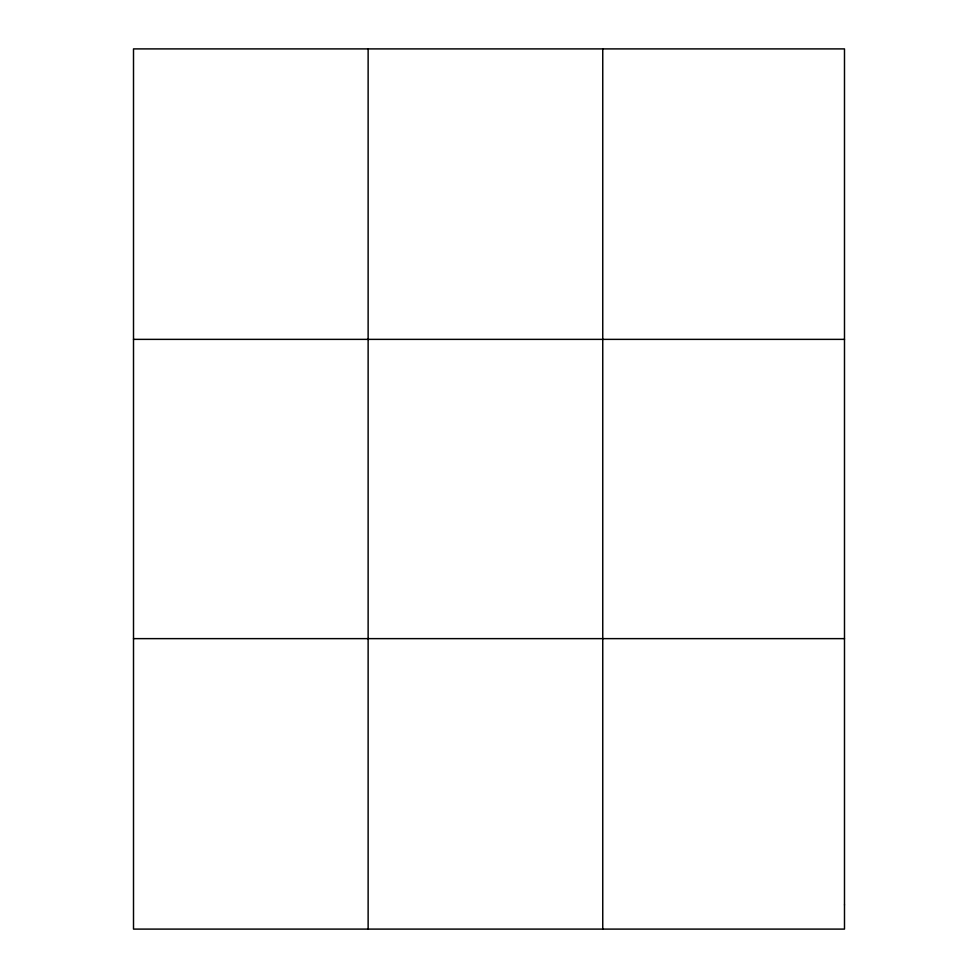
<?xml version="1.0" encoding="UTF-8"?>
<svg xmlns="http://www.w3.org/2000/svg" width="978" height="978" viewBox="0 0 978 978"><rect width="100%" height="100%" fill="white"/><g stroke="black" fill="none" stroke-linecap="round" stroke-linejoin="round"><path stroke-width="1.47" d="M368.131 48.9L368.131 929.1M602.754 48.9L602.754 929.1M133.509 339.366L844.491 339.366M133.509 638.634L844.491 638.634M844.491 904.894L844.491 929.1L133.509 929.1L133.509 48.9L844.491 48.9L844.491 904.894"/></g></svg>
